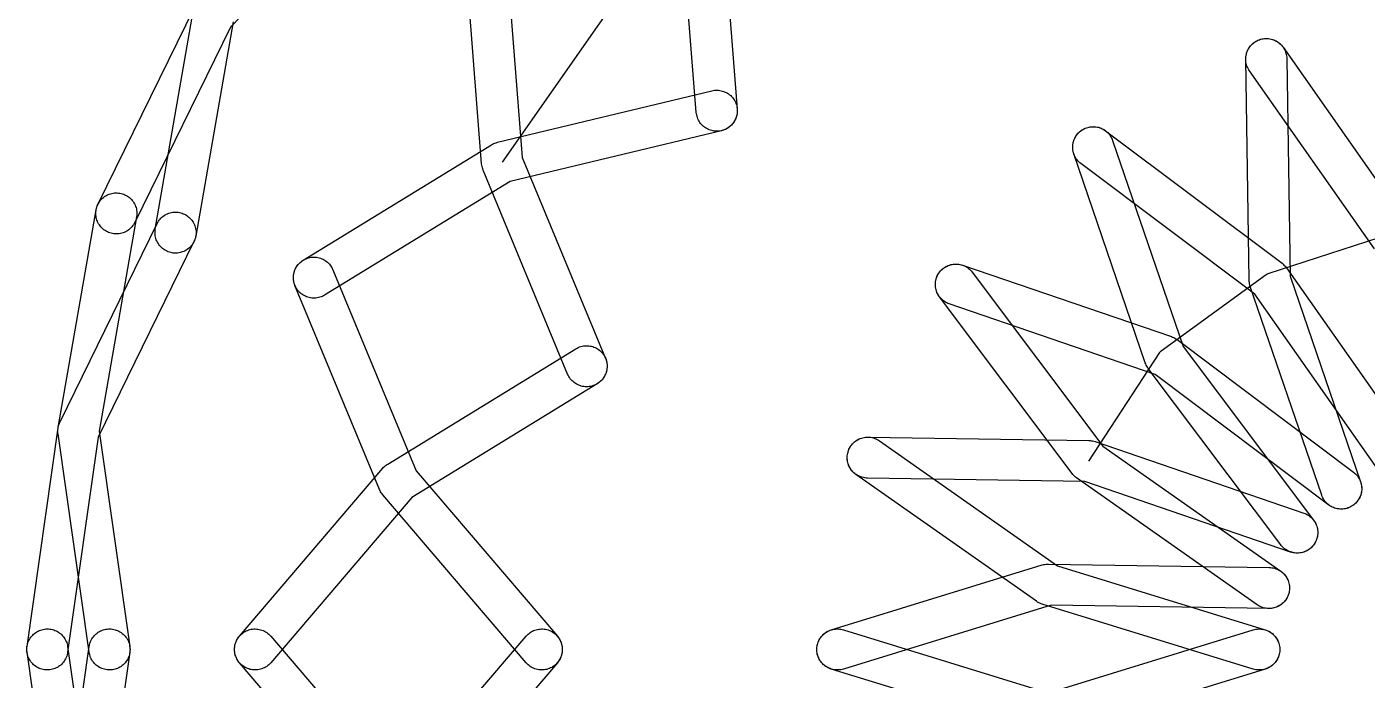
# Model space of a CAD drawing. Header units: millimetres. Extents: x -349 to 349, y -870 to 349.
# Drawn here: x -348.9 to -22.2, y -7.5 to 151.7 of the extents above; entities that cross this region are included whole.
import ezdxf

# ---------------------------------------------------------------- set-up
doc = ezdxf.new("R2010")
doc.units = ezdxf.units.MM
for name, color, linetype in [('CABLE_CONTRACTION_10', 5, 'Continuous'), ('CABLE_CONTRACTION_50', 5, 'Continuous'), ('RING_10', 1, 'Continuous'), ('RING_50', 2, 'Continuous'), ('RING_90', 3, 'Continuous')]:
    doc.layers.add(name, color=color, linetype=linetype)

msp = doc.modelspace()

# ---------------------------------------------------------------- linework, layer by layer
at = {"layer": 'CABLE_CONTRACTION_10'}
msp.add_lwpolyline([(-16.28, 101.31), (-46.37, 91.53), (-46.37, 91.53), (-46.48, 91.49), (-46.59, 91.44), (-46.69, 91.38), (-46.79, 91.32), (-46.79, 91.32), (-72.39, 72.72), (-72.39, 72.72), (-72.47, 72.65), (-72.55, 72.58), (-72.63, 72.5), (-72.7, 72.42), (-72.76, 72.33), (-72.76, 72.33), (-90.1, 45.91)], dxfattribs=at)
at = {"layer": 'CABLE_CONTRACTION_50'}
msp.add_lwpolyline([(40.91, 259.79), (-40.91, 259.79), (-40.91, 259.79), (-41.03, 259.79), (-41.14, 259.78), (-41.26, 259.75), (-41.37, 259.72), (-41.37, 259.72), (-119.19, 234.44), (-119.19, 234.44), (-119.3, 234.4), (-119.41, 234.35), (-119.51, 234.29), (-119.61, 234.22), (-119.61, 234.22), (-185.8, 186.13), (-185.8, 186.13), (-185.9, 186.05), (-185.99, 185.97), (-186.07, 185.88), (-186.15, 185.78), (-186.15, 185.78), (-233.01, 118.72)], dxfattribs=at)
at = {"layer": 'RING_10'}
for points in [[(-50.64, 88.48), (-50.73, 88.78), (-50.81, 89.09), (-50.86, 89.4), (-50.89, 89.71), (-50.91, 90.02), (-51.75, 143.82), (-51.75, 144.14), (-51.72, 144.47), (-51.67, 144.79), (-51.6, 145.11), (-51.51, 145.43), (-51.4, 145.74), (-51.27, 146.04), (-51.12, 146.33), (-50.96, 146.61), (-50.77, 146.88), (-50.57, 147.13), (-50.35, 147.38), (-50.11, 147.6), (-49.86, 147.81), (-49.6, 148.01), (-49.32, 148.19), (-49.04, 148.35), (-48.74, 148.48), (-48.44, 148.6), (-48.12, 148.7), (-47.81, 148.78), (-47.49, 148.84), (-47.16, 148.88), (-46.83, 148.9), (-46.51, 148.89), (-46.18, 148.86), (-45.86, 148.81), (-45.54, 148.75), (-45.22, 148.66), (-44.91, 148.54), (-44.61, 148.41), (-44.32, 148.26), (-44.04, 148.1), (-43.77, 147.91), (-43.52, 147.71), (-43.28, 147.49), (-43.05, 147.25), (-42.84, 147), (-42.64, 146.74), (-42.46, 146.46), (-42.31, 146.18), (-42.17, 145.88), (-42.05, 145.58), (-41.95, 145.27), (-41.87, 144.95), (-41.81, 144.63), (-41.77, 144.3), (-41.76, 143.97), (-40.92, 90.97), (-23.75, 40.82), (-23.66, 40.51), (-23.58, 40.19), (-23.53, 39.87), (-23.49, 39.54), (-23.48, 39.22), (-23.49, 38.89), (-23.52, 38.56), (-23.58, 38.24), (-23.65, 37.92), (-23.74, 37.61), (-23.86, 37.3), (-23.99, 37), (-24.15, 36.71), (-24.32, 36.44), (-24.51, 36.17), (-24.72, 35.92), (-24.94, 35.68), (-25.18, 35.45), (-25.43, 35.24), (-25.69, 35.05), (-25.97, 34.88), (-26.26, 34.72), (-26.56, 34.59), (-26.86, 34.47), (-27.18, 34.38), (-27.49, 34.3), (-27.82, 34.25), (-28.14, 34.21), (-28.47, 34.2), (-28.8, 34.21), (-29.12, 34.24), (-29.45, 34.3), (-29.76, 34.37), (-30.08, 34.46), (-30.38, 34.58), (-30.68, 34.71), (-30.97, 34.87), (-31.25, 35.04), (-31.52, 35.23), (-31.77, 35.44), (-32.01, 35.66), (-32.23, 35.9), (-32.44, 36.15), (-32.63, 36.41), (-32.81, 36.69), (-32.96, 36.98), (-33.1, 37.28), (-33.21, 37.58), (-50.64, 88.48)], [(-75.5, 68.5), (-75.68, 68.76), (-75.85, 69.03), (-76, 69.31), (-76.13, 69.59), (-76.24, 69.89), (-93.66, 120.79), (-93.76, 121.1), (-93.83, 121.42), (-93.89, 121.74), (-93.92, 122.07), (-93.93, 122.39), (-93.92, 122.72), (-93.89, 123.04), (-93.84, 123.37), (-93.77, 123.69), (-93.67, 124), (-93.56, 124.31), (-93.42, 124.6), (-93.27, 124.89), (-93.1, 125.17), (-92.91, 125.44), (-92.7, 125.69), (-92.48, 125.93), (-92.24, 126.16), (-91.99, 126.36), (-91.72, 126.56), (-91.44, 126.73), (-91.16, 126.88), (-90.86, 127.02), (-90.55, 127.14), (-90.24, 127.23), (-89.92, 127.31), (-89.6, 127.36), (-89.27, 127.39), (-88.95, 127.41), (-88.62, 127.4), (-88.29, 127.36), (-87.97, 127.31), (-87.65, 127.24), (-87.34, 127.14), (-87.03, 127.03), (-86.73, 126.9), (-86.44, 126.74), (-86.17, 126.57), (-85.9, 126.38), (-85.65, 126.17), (-85.41, 125.95), (-85.18, 125.71), (-84.97, 125.46), (-84.78, 125.19), (-84.61, 124.92), (-84.45, 124.63), (-84.32, 124.33), (-84.2, 124.02), (-67.03, 73.87), (-35.2, 31.48), (-35.02, 31.22), (-34.85, 30.94), (-34.7, 30.65), (-34.56, 30.35), (-34.45, 30.04), (-34.36, 29.73), (-34.29, 29.41), (-34.24, 29.08), (-34.21, 28.76), (-34.2, 28.43), (-34.22, 28.1), (-34.25, 27.78), (-34.31, 27.46), (-34.39, 27.14), (-34.49, 26.83), (-34.6, 26.52), (-34.74, 26.22), (-34.9, 25.94), (-35.08, 25.66), (-35.27, 25.4), (-35.48, 25.15), (-35.7, 24.91), (-35.95, 24.69), (-36.2, 24.48), (-36.47, 24.3), (-36.75, 24.13), (-37.04, 23.98), (-37.34, 23.84), (-37.65, 23.73), (-37.96, 23.64), (-38.28, 23.57), (-38.6, 23.52), (-38.93, 23.49), (-39.26, 23.48), (-39.58, 23.5), (-39.91, 23.53), (-40.23, 23.59), (-40.55, 23.67), (-40.86, 23.77), (-41.16, 23.88), (-41.46, 24.02), (-41.75, 24.18), (-42.02, 24.35), (-42.29, 24.55), (-42.54, 24.76), (-42.78, 24.98), (-43, 25.23), (-43.2, 25.48), (-75.5, 68.5)], [(-69.89, 76.24), (-69.59, 76.13), (-69.31, 76), (-69.03, 75.85), (-68.76, 75.68), (-68.5, 75.5), (-25.48, 43.2), (-25.23, 43), (-24.98, 42.78), (-24.76, 42.54), (-24.55, 42.29), (-24.35, 42.02), (-24.18, 41.75), (-24.02, 41.46), (-23.88, 41.16), (-23.77, 40.86), (-23.67, 40.55), (-23.59, 40.23), (-23.53, 39.91), (-23.5, 39.58), (-23.48, 39.26), (-23.49, 38.93), (-23.52, 38.6), (-23.57, 38.28), (-23.64, 37.96), (-23.73, 37.65), (-23.84, 37.34), (-23.98, 37.04), (-24.13, 36.75), (-24.3, 36.47), (-24.48, 36.2), (-24.69, 35.95), (-24.91, 35.7), (-25.15, 35.48), (-25.4, 35.27), (-25.66, 35.08), (-25.94, 34.9), (-26.22, 34.74), (-26.52, 34.6), (-26.83, 34.49), (-27.14, 34.39), (-27.46, 34.31), (-27.78, 34.25), (-28.1, 34.22), (-28.43, 34.2), (-28.76, 34.21), (-29.08, 34.24), (-29.41, 34.29), (-29.73, 34.36), (-30.04, 34.45), (-30.35, 34.56), (-30.65, 34.7), (-30.94, 34.85), (-31.22, 35.02), (-31.48, 35.2), (-73.87, 67.03), (-124.02, 84.2), (-124.33, 84.32), (-124.63, 84.45), (-124.92, 84.61), (-125.19, 84.78), (-125.46, 84.97), (-125.71, 85.18), (-125.95, 85.41), (-126.17, 85.65), (-126.38, 85.9), (-126.57, 86.17), (-126.74, 86.44), (-126.9, 86.73), (-127.03, 87.03), (-127.14, 87.34), (-127.24, 87.65), (-127.31, 87.97), (-127.36, 88.29), (-127.4, 88.62), (-127.41, 88.95), (-127.39, 89.27), (-127.36, 89.6), (-127.31, 89.92), (-127.23, 90.24), (-127.14, 90.55), (-127.02, 90.86), (-126.88, 91.16), (-126.73, 91.44), (-126.56, 91.72), (-126.36, 91.99), (-126.16, 92.24), (-125.93, 92.48), (-125.69, 92.7), (-125.44, 92.91), (-125.17, 93.1), (-124.89, 93.27), (-124.6, 93.42), (-124.31, 93.56), (-124, 93.67), (-123.69, 93.77), (-123.37, 93.84), (-123.04, 93.89), (-122.72, 93.92), (-122.39, 93.93), (-122.07, 93.92), (-121.74, 93.89), (-121.42, 93.83), (-121.1, 93.76), (-120.79, 93.66), (-69.89, 76.24)], [(-92.98, 41.82), (-93.23, 42.01), (-93.47, 42.21), (-93.69, 42.43), (-93.9, 42.66), (-94.1, 42.91), (-126.4, 85.93), (-126.59, 86.2), (-126.76, 86.48), (-126.91, 86.77), (-127.04, 87.07), (-127.16, 87.38), (-127.25, 87.69), (-127.32, 88.01), (-127.37, 88.33), (-127.4, 88.66), (-127.4, 88.98), (-127.39, 89.31), (-127.36, 89.64), (-127.3, 89.96), (-127.22, 90.28), (-127.12, 90.59), (-127, 90.89), (-126.87, 91.19), (-126.71, 91.48), (-126.53, 91.75), (-126.34, 92.02), (-126.13, 92.27), (-125.9, 92.5), (-125.66, 92.73), (-125.41, 92.93), (-125.14, 93.12), (-124.86, 93.29), (-124.57, 93.44), (-124.27, 93.57), (-123.96, 93.68), (-123.65, 93.78), (-123.33, 93.85), (-123.01, 93.9), (-122.68, 93.93), (-122.35, 93.93), (-122.03, 93.92), (-121.7, 93.88), (-121.38, 93.83), (-121.06, 93.75), (-120.75, 93.65), (-120.44, 93.53), (-120.15, 93.39), (-119.86, 93.24), (-119.58, 93.06), (-119.32, 92.87), (-119.07, 92.66), (-118.83, 92.43), (-118.61, 92.19), (-118.41, 91.93), (-86.58, 49.54), (-43.21, 19.07), (-42.95, 18.87), (-42.7, 18.65), (-42.47, 18.43), (-42.25, 18.18), (-42.05, 17.92), (-41.86, 17.65), (-41.7, 17.37), (-41.55, 17.08), (-41.42, 16.78), (-41.32, 16.47), (-41.23, 16.15), (-41.16, 15.83), (-41.11, 15.51), (-41.09, 15.18), (-41.09, 14.86), (-41.11, 14.53), (-41.15, 14.21), (-41.21, 13.88), (-41.29, 13.57), (-41.39, 13.26), (-41.51, 12.95), (-41.66, 12.66), (-41.82, 12.37), (-42, 12.1), (-42.19, 11.84), (-42.41, 11.59), (-42.63, 11.36), (-42.88, 11.14), (-43.14, 10.94), (-43.41, 10.75), (-43.69, 10.59), (-43.98, 10.44), (-44.28, 10.31), (-44.59, 10.2), (-44.91, 10.12), (-45.23, 10.05), (-45.55, 10), (-45.88, 9.98), (-46.2, 9.98), (-46.53, 9.99), (-46.86, 10.03), (-47.18, 10.09), (-47.49, 10.18), (-47.8, 10.28), (-48.11, 10.4), (-48.4, 10.54), (-48.69, 10.7), (-48.96, 10.88), (-92.98, 41.82)], [(-90.02, 50.91), (-89.71, 50.89), (-89.4, 50.86), (-89.09, 50.81), (-88.78, 50.73), (-88.48, 50.64), (-37.58, 33.21), (-37.28, 33.1), (-36.98, 32.96), (-36.69, 32.81), (-36.41, 32.63), (-36.15, 32.44), (-35.9, 32.23), (-35.66, 32.01), (-35.44, 31.77), (-35.23, 31.52), (-35.04, 31.25), (-34.87, 30.97), (-34.71, 30.68), (-34.58, 30.38), (-34.46, 30.08), (-34.37, 29.76), (-34.3, 29.45), (-34.24, 29.12), (-34.21, 28.8), (-34.2, 28.47), (-34.21, 28.14), (-34.25, 27.82), (-34.3, 27.49), (-34.38, 27.18), (-34.47, 26.86), (-34.59, 26.56), (-34.72, 26.26), (-34.88, 25.97), (-35.05, 25.69), (-35.24, 25.43), (-35.45, 25.18), (-35.68, 24.94), (-35.92, 24.72), (-36.17, 24.51), (-36.44, 24.32), (-36.71, 24.15), (-37, 23.99), (-37.3, 23.86), (-37.61, 23.74), (-37.92, 23.65), (-38.24, 23.58), (-38.56, 23.52), (-38.89, 23.49), (-39.22, 23.48), (-39.54, 23.49), (-39.87, 23.53), (-40.19, 23.58), (-40.51, 23.66), (-40.82, 23.75), (-90.97, 40.92), (-143.97, 41.76), (-144.3, 41.77), (-144.63, 41.81), (-144.95, 41.87), (-145.27, 41.95), (-145.58, 42.05), (-145.88, 42.17), (-146.18, 42.31), (-146.46, 42.46), (-146.74, 42.64), (-147, 42.84), (-147.25, 43.05), (-147.49, 43.28), (-147.71, 43.52), (-147.91, 43.77), (-148.1, 44.04), (-148.26, 44.32), (-148.41, 44.61), (-148.54, 44.91), (-148.66, 45.22), (-148.75, 45.54), (-148.81, 45.86), (-148.86, 46.18), (-148.89, 46.51), (-148.9, 46.83), (-148.88, 47.16), (-148.84, 47.49), (-148.78, 47.81), (-148.7, 48.12), (-148.6, 48.44), (-148.48, 48.74), (-148.35, 49.04), (-148.19, 49.32), (-148.01, 49.6), (-147.81, 49.86), (-147.6, 50.11), (-147.38, 50.35), (-147.13, 50.57), (-146.88, 50.77), (-146.61, 50.96), (-146.33, 51.12), (-146.04, 51.27), (-145.74, 51.4), (-145.43, 51.51), (-145.11, 51.6), (-144.79, 51.67), (-144.47, 51.72), (-144.14, 51.75), (-143.82, 51.75), (-90.02, 50.91)], [(-101.35, 11.04), (-101.65, 11.14), (-101.94, 11.26), (-102.22, 11.4), (-102.49, 11.56), (-102.75, 11.73), (-146.77, 42.66), (-147.03, 42.86), (-147.28, 43.07), (-147.51, 43.3), (-147.73, 43.55), (-147.93, 43.81), (-148.12, 44.08), (-148.28, 44.36), (-148.43, 44.65), (-148.56, 44.95), (-148.67, 45.26), (-148.75, 45.57), (-148.82, 45.9), (-148.87, 46.22), (-148.89, 46.55), (-148.89, 46.87), (-148.88, 47.2), (-148.84, 47.52), (-148.78, 47.85), (-148.69, 48.16), (-148.59, 48.47), (-148.47, 48.78), (-148.33, 49.07), (-148.17, 49.36), (-147.99, 49.63), (-147.79, 49.89), (-147.58, 50.14), (-147.35, 50.37), (-147.1, 50.59), (-146.85, 50.79), (-146.58, 50.98), (-146.29, 51.14), (-146, 51.29), (-145.7, 51.42), (-145.39, 51.53), (-145.08, 51.61), (-144.76, 51.68), (-144.43, 51.73), (-144.11, 51.75), (-143.78, 51.75), (-143.45, 51.73), (-143.13, 51.7), (-142.81, 51.63), (-142.49, 51.55), (-142.18, 51.45), (-141.87, 51.33), (-141.58, 51.19), (-141.29, 51.02), (-141.02, 50.85), (-97.65, 20.37), (-46.99, 4.78), (-46.68, 4.67), (-46.38, 4.55), (-46.08, 4.4), (-45.8, 4.24), (-45.53, 4.05), (-45.27, 3.85), (-45.03, 3.64), (-44.8, 3.4), (-44.58, 3.16), (-44.38, 2.9), (-44.2, 2.62), (-44.04, 2.34), (-43.9, 2.05), (-43.77, 1.74), (-43.67, 1.43), (-43.58, 1.12), (-43.52, 0.8), (-43.48, 0.47), (-43.46, 0.14), (-43.46, -0.18), (-43.48, -0.51), (-43.53, -0.83), (-43.59, -1.15), (-43.68, -1.47), (-43.79, -1.78), (-43.91, -2.08), (-44.06, -2.37), (-44.22, -2.66), (-44.41, -2.93), (-44.61, -3.19), (-44.82, -3.43), (-45.05, -3.66), (-45.3, -3.88), (-45.56, -4.08), (-45.83, -4.26), (-46.12, -4.42), (-46.41, -4.56), (-46.72, -4.69), (-47.03, -4.79), (-47.34, -4.87), (-47.66, -4.94), (-47.99, -4.98), (-48.31, -5), (-48.64, -5), (-48.97, -4.97), (-49.29, -4.93), (-49.61, -4.86), (-49.93, -4.78), (-101.35, 11.04)], [(-101.35, 20.6), (-101.05, 20.68), (-100.74, 20.74), (-100.43, 20.79), (-100.12, 20.81), (-99.8, 20.82), (-46.01, 19.97), (-45.68, 19.96), (-45.36, 19.92), (-45.03, 19.86), (-44.72, 19.78), (-44.4, 19.68), (-44.1, 19.56), (-43.8, 19.42), (-43.52, 19.26), (-43.24, 19.09), (-42.98, 18.89), (-42.73, 18.68), (-42.5, 18.45), (-42.28, 18.21), (-42.07, 17.96), (-41.89, 17.69), (-41.72, 17.41), (-41.57, 17.12), (-41.44, 16.81), (-41.33, 16.51), (-41.24, 16.19), (-41.17, 15.87), (-41.12, 15.55), (-41.09, 15.22), (-41.09, 14.9), (-41.1, 14.57), (-41.14, 14.24), (-41.2, 13.92), (-41.28, 13.6), (-41.38, 13.29), (-41.5, 12.99), (-41.64, 12.69), (-41.8, 12.41), (-41.97, 12.13), (-42.17, 11.87), (-42.38, 11.62), (-42.61, 11.38), (-42.85, 11.16), (-43.11, 10.96), (-43.37, 10.77), (-43.65, 10.61), (-43.95, 10.46), (-44.25, 10.33), (-44.55, 10.22), (-44.87, 10.12), (-45.19, 10.06), (-45.51, 10.01), (-45.84, 9.98), (-46.16, 9.97), (-99.17, 10.81), (-149.83, -4.78), (-150.15, -4.86), (-150.47, -4.93), (-150.79, -4.97), (-151.12, -5), (-151.45, -5), (-151.77, -4.98), (-152.1, -4.94), (-152.42, -4.87), (-152.73, -4.79), (-153.04, -4.69), (-153.35, -4.56), (-153.64, -4.42), (-153.92, -4.26), (-154.2, -4.08), (-154.46, -3.88), (-154.7, -3.66), (-154.94, -3.43), (-155.15, -3.19), (-155.35, -2.93), (-155.54, -2.66), (-155.7, -2.37), (-155.85, -2.08), (-155.97, -1.78), (-156.08, -1.47), (-156.17, -1.15), (-156.23, -0.83), (-156.28, -0.51), (-156.3, -0.18), (-156.3, 0.14), (-156.28, 0.47), (-156.24, 0.8), (-156.18, 1.12), (-156.09, 1.43), (-155.99, 1.74), (-155.86, 2.05), (-155.72, 2.34), (-155.56, 2.62), (-155.38, 2.9), (-155.18, 3.16), (-154.96, 3.4), (-154.73, 3.64), (-154.49, 3.85), (-154.23, 4.05), (-153.96, 4.24), (-153.68, 4.4), (-153.38, 4.55), (-153.08, 4.67), (-152.77, 4.78), (-101.35, 20.6)]]:
    msp.add_lwpolyline(points, close=True, dxfattribs=at)
for points in [[(-20.37, 97.65), (-50.85, 141.02), (-51.02, 141.29), (-51.19, 141.58), (-51.33, 141.87), (-51.45, 142.18), (-51.55, 142.49), (-51.63, 142.81), (-51.7, 143.13), (-51.73, 143.45), (-51.75, 143.78), (-51.75, 144.11), (-51.73, 144.43), (-51.68, 144.76), (-51.61, 145.08), (-51.53, 145.39), (-51.42, 145.7), (-51.29, 146), (-51.14, 146.29), (-50.98, 146.58), (-50.79, 146.85), (-50.59, 147.1), (-50.37, 147.35), (-50.14, 147.58), (-49.89, 147.79), (-49.63, 147.99), (-49.36, 148.17), (-49.07, 148.33), (-48.78, 148.47), (-48.47, 148.59), (-48.16, 148.69), (-47.85, 148.78), (-47.52, 148.84), (-47.2, 148.88), (-46.87, 148.89), (-46.55, 148.89), (-46.22, 148.87), (-45.9, 148.82), (-45.57, 148.75), (-45.26, 148.67), (-44.95, 148.56), (-44.65, 148.43), (-44.36, 148.28), (-44.08, 148.12), (-43.81, 147.93), (-43.55, 147.73), (-43.3, 147.51), (-43.07, 147.28), (-42.86, 147.03), (-42.66, 146.77), (-11.73, 102.75)], [(-19.07, 43.21), (-49.54, 86.58), (-91.93, 118.41), (-92.19, 118.61), (-92.43, 118.83), (-92.66, 119.07), (-92.87, 119.32), (-93.06, 119.58), (-93.24, 119.86), (-93.39, 120.15), (-93.53, 120.44), (-93.65, 120.75), (-93.75, 121.06), (-93.83, 121.38), (-93.88, 121.7), (-93.92, 122.03), (-93.93, 122.35), (-93.93, 122.68), (-93.9, 123.01), (-93.85, 123.33), (-93.78, 123.65), (-93.68, 123.96), (-93.57, 124.27), (-93.44, 124.57), (-93.29, 124.86), (-93.12, 125.14), (-92.93, 125.41), (-92.73, 125.66), (-92.5, 125.9), (-92.27, 126.13), (-92.02, 126.34), (-91.75, 126.53), (-91.48, 126.71), (-91.19, 126.87), (-90.89, 127), (-90.59, 127.12), (-90.28, 127.22), (-89.96, 127.3), (-89.64, 127.36), (-89.31, 127.39), (-88.98, 127.4), (-88.66, 127.4), (-88.33, 127.37), (-88.01, 127.32), (-87.69, 127.25), (-87.38, 127.16), (-87.07, 127.04), (-86.77, 126.91), (-86.48, 126.76), (-86.2, 126.59), (-85.93, 126.4), (-42.91, 94.1), (-42.91, 94.1), (-42.66, 93.9), (-42.43, 93.69), (-42.21, 93.47), (-42.01, 93.23), (-41.82, 92.98), (-10.88, 48.96)], [(-101.35, -20.6), (-152.77, -4.78), (-153.08, -4.67), (-153.38, -4.55), (-153.68, -4.4), (-153.96, -4.24), (-154.23, -4.05), (-154.49, -3.85), (-154.73, -3.64), (-154.96, -3.4), (-155.18, -3.16), (-155.38, -2.9), (-155.56, -2.62), (-155.72, -2.34), (-155.86, -2.05), (-155.99, -1.74), (-156.09, -1.43), (-156.18, -1.12), (-156.24, -0.8), (-156.28, -0.47), (-156.3, -0.14), (-156.3, 0.18), (-156.28, 0.51), (-156.23, 0.83), (-156.17, 1.15), (-156.08, 1.47), (-155.97, 1.78), (-155.85, 2.08), (-155.7, 2.37), (-155.54, 2.66), (-155.35, 2.93), (-155.15, 3.19), (-154.94, 3.43), (-154.7, 3.66), (-154.46, 3.88), (-154.2, 4.08), (-153.92, 4.26), (-153.64, 4.42), (-153.35, 4.56), (-153.04, 4.69), (-152.73, 4.79), (-152.42, 4.87), (-152.1, 4.94), (-151.77, 4.98), (-151.45, 5), (-151.12, 5), (-150.79, 4.97), (-150.47, 4.93), (-150.15, 4.86), (-149.83, 4.78), (-99.17, -10.81)], [(-101.35, -11.04), (-49.93, 4.78), (-49.61, 4.86), (-49.29, 4.93), (-48.97, 4.97), (-48.64, 5), (-48.31, 5), (-47.99, 4.98), (-47.66, 4.94), (-47.34, 4.87), (-47.03, 4.79), (-46.72, 4.69), (-46.41, 4.56), (-46.12, 4.42), (-45.83, 4.26), (-45.56, 4.08), (-45.3, 3.88), (-45.05, 3.66), (-44.82, 3.43), (-44.61, 3.19), (-44.41, 2.93), (-44.22, 2.66), (-44.06, 2.37), (-43.91, 2.08), (-43.79, 1.78), (-43.68, 1.47), (-43.59, 1.15), (-43.53, 0.83), (-43.48, 0.51), (-43.46, 0.18), (-43.46, -0.14), (-43.48, -0.47), (-43.52, -0.8), (-43.58, -1.12), (-43.67, -1.43), (-43.77, -1.74), (-43.9, -2.05), (-44.04, -2.34), (-44.2, -2.62), (-44.38, -2.9), (-44.58, -3.16), (-44.8, -3.4), (-45.03, -3.64), (-45.27, -3.85), (-45.53, -4.05), (-45.8, -4.24), (-46.08, -4.4), (-46.38, -4.55), (-46.68, -4.67), (-46.99, -4.78), (-97.65, -20.37)]]:
    msp.add_lwpolyline(points, dxfattribs=at)
at = {"layer": 'RING_50'}
for points in [[(-179.87, 184.52), (-175.71, 131.68), (-175.7, 131.35), (-175.7, 131.02), (-175.73, 130.7), (-175.78, 130.37), (-175.85, 130.05), (-175.94, 129.74), (-176.05, 129.43), (-176.18, 129.13), (-176.33, 128.84), (-176.5, 128.56), (-176.69, 128.29), (-176.9, 128.04), (-177.12, 127.8), (-177.35, 127.57), (-177.6, 127.36), (-177.87, 127.16), (-178.14, 126.99), (-178.43, 126.83), (-178.72, 126.69), (-179.03, 126.57), (-179.34, 126.47), (-179.66, 126.39), (-179.98, 126.34), (-180.31, 126.3), (-180.63, 126.28), (-180.96, 126.29), (-181.29, 126.32), (-181.61, 126.37), (-181.93, 126.44), (-182.24, 126.53), (-182.55, 126.64), (-182.85, 126.77), (-183.14, 126.92), (-183.42, 127.09), (-183.69, 127.28), (-183.94, 127.48), (-184.19, 127.7), (-184.41, 127.94), (-184.62, 128.19), (-184.82, 128.45), (-184.99, 128.73), (-185.15, 129.01), (-185.29, 129.31), (-185.41, 129.62), (-185.51, 129.93), (-185.59, 130.24), (-185.65, 130.57), (-185.68, 130.89), (-189.9, 184.53)], [(-232.25, 172.75), (-228.09, 119.91), (-207.8, 70.93), (-207.69, 70.63), (-207.59, 70.31), (-207.52, 70), (-207.47, 69.67), (-207.43, 69.35), (-207.42, 69.02), (-207.43, 68.69), (-207.47, 68.37), (-207.52, 68.04), (-207.59, 67.73), (-207.69, 67.41), (-207.8, 67.11), (-207.94, 66.81), (-208.09, 66.52), (-208.27, 66.24), (-208.46, 65.98), (-208.66, 65.72), (-208.89, 65.48), (-209.13, 65.26), (-209.38, 65.05), (-209.64, 64.86), (-209.92, 64.69), (-210.21, 64.54), (-210.51, 64.4), (-210.82, 64.29), (-211.13, 64.19), (-211.45, 64.12), (-211.77, 64.06), (-212.1, 64.03), (-212.42, 64.02), (-212.75, 64.03), (-213.08, 64.06), (-213.4, 64.12), (-213.72, 64.19), (-214.03, 64.29), (-214.34, 64.4), (-214.63, 64.54), (-214.92, 64.69), (-215.2, 64.86), (-215.47, 65.05), (-215.72, 65.26), (-215.96, 65.48), (-216.18, 65.72), (-216.39, 65.98), (-216.58, 66.24), (-216.75, 66.52), (-216.91, 66.81), (-217.04, 67.11), (-237.63, 116.81), (-237.63, 116.81), (-237.74, 117.11), (-237.83, 117.41), (-237.91, 117.71), (-237.96, 118.02), (-238, 118.33), (-242.22, 171.97)], [(-262.1, -44.16), (-297.04, -3.25), (-297.24, -2.99), (-297.43, -2.72), (-297.6, -2.44), (-297.75, -2.15), (-297.88, -1.85), (-297.99, -1.55), (-298.08, -1.23), (-298.15, -0.91), (-298.2, -0.59), (-298.23, -0.26), (-298.23, 0.07), (-298.22, 0.39), (-298.18, 0.72), (-298.13, 1.04), (-298.05, 1.36), (-297.95, 1.67), (-297.83, 1.97), (-297.69, 2.27), (-297.53, 2.56), (-297.36, 2.83), (-297.16, 3.1), (-296.95, 3.35), (-296.72, 3.58), (-296.48, 3.8), (-296.23, 4.01), (-295.96, 4.19), (-295.68, 4.36), (-295.39, 4.51), (-295.09, 4.64), (-294.78, 4.76), (-294.47, 4.85), (-294.15, 4.92), (-293.82, 4.97), (-293.5, 4.99), (-293.17, 5), (-292.84, 4.98), (-292.52, 4.95), (-292.2, 4.89), (-291.88, 4.81), (-291.57, 4.71), (-291.26, 4.59), (-290.96, 4.46), (-290.68, 4.3), (-290.4, 4.12), (-290.14, 3.93), (-289.89, 3.72), (-289.65, 3.49), (-289.43, 3.25), (-255.01, -37.06)], [(-262.1, -37.66), (-227.16, 3.25), (-226.94, 3.49), (-226.7, 3.72), (-226.45, 3.93), (-226.19, 4.12), (-225.91, 4.3), (-225.62, 4.46), (-225.33, 4.59), (-225.02, 4.71), (-224.71, 4.81), (-224.39, 4.89), (-224.07, 4.95), (-223.75, 4.98), (-223.42, 5), (-223.09, 4.99), (-222.77, 4.97), (-222.44, 4.92), (-222.12, 4.85), (-221.81, 4.76), (-221.5, 4.64), (-221.2, 4.51), (-220.91, 4.36), (-220.63, 4.19), (-220.36, 4.01), (-220.11, 3.8), (-219.87, 3.58), (-219.64, 3.35), (-219.43, 3.1), (-219.23, 2.83), (-219.06, 2.56), (-218.9, 2.27), (-218.76, 1.97), (-218.64, 1.67), (-218.54, 1.36), (-218.46, 1.04), (-218.41, 0.72), (-218.37, 0.39), (-218.35, 0.07), (-218.36, -0.26), (-218.39, -0.59), (-218.44, -0.91), (-218.51, -1.23), (-218.6, -1.55), (-218.71, -1.85), (-218.84, -2.15), (-218.99, -2.44), (-219.16, -2.72), (-219.35, -2.99), (-219.55, -3.25), (-253.98, -43.55)]]:
    msp.add_lwpolyline(points, dxfattribs=at)
for points in [[(-235.62, 122.99), (-235.35, 123.14), (-235.07, 123.28), (-234.78, 123.4), (-234.48, 123.5), (-234.18, 123.59), (-181.86, 136.15), (-181.54, 136.21), (-181.22, 136.26), (-180.89, 136.28), (-180.57, 136.28), (-180.24, 136.26), (-179.92, 136.22), (-179.59, 136.16), (-179.28, 136.08), (-178.97, 135.98), (-178.66, 135.85), (-178.37, 135.71), (-178.08, 135.55), (-177.81, 135.37), (-177.55, 135.17), (-177.3, 134.96), (-177.07, 134.73), (-176.85, 134.48), (-176.65, 134.22), (-176.47, 133.95), (-176.3, 133.67), (-176.16, 133.38), (-176.03, 133.08), (-175.92, 132.77), (-175.84, 132.45), (-175.77, 132.13), (-175.72, 131.81), (-175.7, 131.48), (-175.7, 131.15), (-175.72, 130.83), (-175.76, 130.5), (-175.82, 130.18), (-175.9, 129.86), (-176.01, 129.55), (-176.13, 129.25), (-176.27, 128.96), (-176.43, 128.67), (-176.61, 128.4), (-176.81, 128.14), (-177.03, 127.89), (-177.26, 127.66), (-177.5, 127.44), (-177.76, 127.24), (-178.03, 127.06), (-178.31, 126.89), (-178.6, 126.74), (-178.91, 126.62), (-179.21, 126.51), (-179.53, 126.42), (-231.07, 114.05), (-276.27, 86.35), (-276.55, 86.19), (-276.85, 86.05), (-277.15, 85.92), (-277.46, 85.82), (-277.78, 85.74), (-278.1, 85.68), (-278.43, 85.64), (-278.75, 85.62), (-279.08, 85.62), (-279.41, 85.64), (-279.73, 85.69), (-280.05, 85.75), (-280.37, 85.84), (-280.67, 85.95), (-280.98, 86.07), (-281.27, 86.22), (-281.55, 86.39), (-281.82, 86.57), (-282.08, 86.77), (-282.32, 86.99), (-282.55, 87.22), (-282.77, 87.47), (-282.97, 87.73), (-283.15, 88), (-283.31, 88.29), (-283.45, 88.58), (-283.57, 88.88), (-283.68, 89.19), (-283.76, 89.51), (-283.82, 89.83), (-283.86, 90.16), (-283.88, 90.48), (-283.88, 90.81), (-283.86, 91.14), (-283.81, 91.46), (-283.74, 91.78), (-283.66, 92.1), (-283.55, 92.41), (-283.42, 92.71), (-283.28, 93), (-283.11, 93.28), (-282.93, 93.55), (-282.73, 93.81), (-282.51, 94.06), (-282.28, 94.29), (-282.03, 94.5), (-281.77, 94.7), (-281.5, 94.88), (-235.62, 122.99)], [(-262.1, 37.66), (-262.29, 37.91), (-262.47, 38.16), (-262.64, 38.43), (-262.78, 38.71), (-262.91, 39), (-283.5, 88.7), (-283.62, 89.01), (-283.71, 89.32), (-283.79, 89.64), (-283.84, 89.96), (-283.87, 90.29), (-283.88, 90.61), (-283.87, 90.94), (-283.84, 91.27), (-283.79, 91.59), (-283.71, 91.91), (-283.62, 92.22), (-283.5, 92.53), (-283.37, 92.83), (-283.21, 93.11), (-283.04, 93.39), (-282.85, 93.66), (-282.64, 93.91), (-282.42, 94.15), (-282.18, 94.37), (-281.93, 94.58), (-281.66, 94.77), (-281.38, 94.94), (-281.09, 95.1), (-280.8, 95.23), (-280.49, 95.35), (-280.18, 95.44), (-279.86, 95.52), (-279.54, 95.57), (-279.21, 95.6), (-278.88, 95.61), (-278.56, 95.6), (-278.23, 95.57), (-277.91, 95.52), (-277.59, 95.44), (-277.28, 95.35), (-276.97, 95.23), (-276.67, 95.1), (-276.38, 94.94), (-276.11, 94.77), (-275.84, 94.58), (-275.59, 94.37), (-275.35, 94.15), (-275.12, 93.91), (-274.92, 93.66), (-274.73, 93.39), (-274.55, 93.11), (-274.4, 92.83), (-274.26, 92.53), (-253.98, 43.55), (-219.55, 3.25), (-219.35, 2.99), (-219.16, 2.72), (-218.99, 2.44), (-218.84, 2.15), (-218.71, 1.85), (-218.6, 1.55), (-218.51, 1.23), (-218.44, 0.91), (-218.39, 0.59), (-218.36, 0.26), (-218.35, -0.07), (-218.37, -0.39), (-218.41, -0.72), (-218.46, -1.04), (-218.54, -1.36), (-218.64, -1.67), (-218.76, -1.97), (-218.9, -2.27), (-219.06, -2.56), (-219.23, -2.83), (-219.43, -3.1), (-219.64, -3.35), (-219.87, -3.58), (-220.11, -3.8), (-220.36, -4.01), (-220.63, -4.19), (-220.91, -4.36), (-221.2, -4.51), (-221.5, -4.64), (-221.81, -4.76), (-222.12, -4.85), (-222.44, -4.92), (-222.77, -4.97), (-223.09, -4.99), (-223.42, -5), (-223.75, -4.98), (-224.07, -4.95), (-224.39, -4.89), (-224.71, -4.81), (-225.02, -4.71), (-225.33, -4.59), (-225.62, -4.46), (-225.91, -4.3), (-226.19, -4.12), (-226.45, -3.93), (-226.7, -3.72), (-226.94, -3.49), (-227.16, -3.25), (-262.1, 37.66)], [(-262.1, 44.16), (-261.89, 44.39), (-261.66, 44.61), (-261.42, 44.81), (-261.17, 45), (-260.91, 45.17), (-215.04, 73.28), (-214.75, 73.45), (-214.46, 73.59), (-214.15, 73.71), (-213.84, 73.81), (-213.53, 73.9), (-213.2, 73.96), (-212.88, 74), (-212.55, 74.02), (-212.23, 74.02), (-211.9, 73.99), (-211.58, 73.95), (-211.26, 73.88), (-210.94, 73.8), (-210.63, 73.69), (-210.33, 73.56), (-210.04, 73.41), (-209.75, 73.25), (-209.48, 73.07), (-209.23, 72.86), (-208.98, 72.65), (-208.75, 72.41), (-208.54, 72.17), (-208.34, 71.91), (-208.16, 71.63), (-208, 71.35), (-207.85, 71.05), (-207.73, 70.75), (-207.63, 70.44), (-207.55, 70.12), (-207.48, 69.8), (-207.44, 69.48), (-207.42, 69.15), (-207.43, 68.82), (-207.45, 68.5), (-207.49, 68.17), (-207.56, 67.85), (-207.65, 67.54), (-207.75, 67.23), (-207.88, 66.93), (-208.03, 66.63), (-208.19, 66.35), (-208.38, 66.08), (-208.58, 65.82), (-208.8, 65.58), (-209.03, 65.35), (-209.28, 65.13), (-209.54, 64.94), (-209.81, 64.76), (-255.01, 37.06), (-289.43, -3.25), (-289.65, -3.49), (-289.89, -3.72), (-290.14, -3.93), (-290.4, -4.12), (-290.68, -4.3), (-290.96, -4.46), (-291.26, -4.59), (-291.57, -4.71), (-291.88, -4.81), (-292.2, -4.89), (-292.52, -4.95), (-292.84, -4.98), (-293.17, -5), (-293.5, -4.99), (-293.82, -4.97), (-294.15, -4.92), (-294.47, -4.85), (-294.78, -4.76), (-295.09, -4.64), (-295.39, -4.51), (-295.68, -4.36), (-295.96, -4.19), (-296.23, -4.01), (-296.48, -3.8), (-296.72, -3.58), (-296.95, -3.35), (-297.16, -3.1), (-297.36, -2.83), (-297.53, -2.56), (-297.69, -2.27), (-297.83, -1.97), (-297.95, -1.67), (-298.05, -1.36), (-298.13, -1.04), (-298.18, -0.72), (-298.22, -0.39), (-298.23, -0.07), (-298.23, 0.26), (-298.2, 0.59), (-298.15, 0.91), (-298.08, 1.23), (-297.99, 1.55), (-297.88, 1.85), (-297.75, 2.15), (-297.6, 2.44), (-297.43, 2.72), (-297.24, 2.99), (-297.04, 3.25), (-262.1, 44.16)]]:
    msp.add_lwpolyline(points, close=True, dxfattribs=at)
at = {"layer": 'RING_90'}
for points in [[(-262.34, 189.73), (-299.23, 151.67), (-322.55, 104.06), (-322.7, 103.77), (-322.88, 103.5), (-323.07, 103.23), (-323.27, 102.98), (-323.5, 102.74), (-323.73, 102.51), (-323.99, 102.3), (-324.25, 102.11), (-324.53, 101.94), (-324.82, 101.78), (-325.12, 101.65), (-325.42, 101.53), (-325.73, 101.44), (-326.05, 101.36), (-326.38, 101.31), (-326.7, 101.27), (-327.03, 101.26), (-327.36, 101.27), (-327.68, 101.3), (-328, 101.36), (-328.32, 101.43), (-328.64, 101.52), (-328.94, 101.64), (-329.24, 101.77), (-329.53, 101.93), (-329.81, 102.1), (-330.07, 102.29), (-330.33, 102.49), (-330.57, 102.72), (-330.79, 102.96), (-331, 103.21), (-331.19, 103.47), (-331.36, 103.75), (-331.52, 104.04), (-331.66, 104.34), (-331.77, 104.64), (-331.87, 104.96), (-331.94, 105.27), (-332, 105.6), (-332.03, 105.92), (-332.04, 106.25), (-332.03, 106.58), (-332, 106.9), (-331.95, 107.22), (-331.87, 107.54), (-331.78, 107.86), (-331.67, 108.16), (-331.53, 108.46), (-307.86, 156.78)], [(-298.58, 152.94), (-307.7, 100.72), (-307.76, 100.4), (-307.85, 100.08), (-307.96, 99.77), (-308.09, 99.47), (-308.23, 99.18), (-308.4, 98.9), (-308.58, 98.63), (-308.79, 98.37), (-309, 98.13), (-309.24, 97.9), (-309.49, 97.68), (-309.75, 97.49), (-310.02, 97.31), (-310.31, 97.15), (-310.6, 97), (-310.9, 96.88), (-311.21, 96.78), (-311.53, 96.7), (-311.85, 96.64), (-312.18, 96.6), (-312.5, 96.58), (-312.83, 96.58), (-313.16, 96.61), (-313.48, 96.65), (-313.8, 96.72), (-314.12, 96.81), (-314.43, 96.91), (-314.73, 97.04), (-315.02, 97.19), (-315.3, 97.36), (-315.57, 97.54), (-315.83, 97.74), (-316.07, 97.96), (-316.3, 98.19), (-316.52, 98.44), (-316.71, 98.7), (-316.89, 98.98), (-317.05, 99.26), (-317.2, 99.56), (-317.32, 99.86), (-317.42, 100.17), (-317.5, 100.49), (-317.56, 100.81), (-317.6, 101.13), (-317.62, 101.46), (-317.62, 101.79), (-317.59, 102.11), (-317.55, 102.44), (-308.3, 155.44)], [(-341.24, -53.97), (-348.82, -0.7), (-348.86, -0.38), (-348.87, -0.05), (-348.86, 0.27), (-348.84, 0.6), (-348.79, 0.92), (-348.71, 1.24), (-348.62, 1.56), (-348.51, 1.86), (-348.38, 2.16), (-348.23, 2.45), (-348.06, 2.73), (-347.87, 3), (-347.67, 3.26), (-347.44, 3.5), (-347.21, 3.72), (-346.96, 3.93), (-346.69, 4.13), (-346.42, 4.3), (-346.13, 4.46), (-345.83, 4.6), (-345.53, 4.72), (-345.22, 4.82), (-344.9, 4.89), (-344.58, 4.95), (-344.25, 4.99), (-343.92, 5), (-343.6, 4.99), (-343.27, 4.96), (-342.95, 4.91), (-342.63, 4.84), (-342.31, 4.75), (-342.01, 4.64), (-341.71, 4.51), (-341.42, 4.36), (-341.14, 4.19), (-340.87, 4), (-340.61, 3.79), (-340.37, 3.57), (-340.15, 3.34), (-339.94, 3.09), (-339.74, 2.82), (-339.57, 2.55), (-339.41, 2.26), (-339.27, 1.96), (-339.15, 1.66), (-339.06, 1.34), (-338.98, 1.03), (-338.92, 0.7), (-331.45, -51.77)], [(-341.24, -52.56), (-333.66, 0.7), (-333.6, 1.03), (-333.53, 1.34), (-333.43, 1.66), (-333.31, 1.96), (-333.17, 2.26), (-333.01, 2.55), (-332.84, 2.82), (-332.65, 3.09), (-332.44, 3.34), (-332.21, 3.57), (-331.97, 3.79), (-331.71, 4), (-331.44, 4.19), (-331.17, 4.36), (-330.87, 4.51), (-330.58, 4.64), (-330.27, 4.75), (-329.95, 4.84), (-329.63, 4.91), (-329.31, 4.96), (-328.99, 4.99), (-328.66, 5), (-328.33, 4.99), (-328.01, 4.95), (-327.68, 4.89), (-327.37, 4.82), (-327.05, 4.72), (-326.75, 4.6), (-326.45, 4.46), (-326.17, 4.3), (-325.89, 4.13), (-325.63, 3.93), (-325.37, 3.72), (-325.14, 3.5), (-324.92, 3.26), (-324.71, 3), (-324.52, 2.73), (-324.35, 2.45), (-324.2, 2.16), (-324.07, 1.86), (-323.96, 1.56), (-323.87, 1.24), (-323.8, 0.92), (-323.75, 0.6), (-323.72, 0.27), (-323.71, -0.05), (-323.72, -0.38), (-323.76, -0.7), (-331.23, -53.18)]]:
    msp.add_lwpolyline(points, dxfattribs=at)
for points in [[(-341.24, 52.56), (-341.28, 52.87), (-341.29, 53.18), (-341.29, 53.5), (-341.26, 53.81), (-341.22, 54.12), (-331.97, 107.12), (-331.9, 107.44), (-331.81, 107.76), (-331.7, 108.07), (-331.58, 108.37), (-331.43, 108.66), (-331.26, 108.94), (-331.08, 109.21), (-330.88, 109.47), (-330.66, 109.71), (-330.43, 109.94), (-330.18, 110.16), (-329.92, 110.35), (-329.64, 110.53), (-329.36, 110.69), (-329.06, 110.84), (-328.76, 110.96), (-328.45, 111.06), (-328.13, 111.14), (-327.81, 111.2), (-327.49, 111.24), (-327.16, 111.26), (-326.83, 111.26), (-326.51, 111.23), (-326.18, 111.19), (-325.86, 111.12), (-325.55, 111.03), (-325.24, 110.93), (-324.94, 110.8), (-324.64, 110.65), (-324.36, 110.48), (-324.09, 110.3), (-323.83, 110.1), (-323.59, 109.88), (-323.36, 109.65), (-323.15, 109.4), (-322.95, 109.14), (-322.77, 108.86), (-322.61, 108.58), (-322.47, 108.28), (-322.35, 107.98), (-322.24, 107.67), (-322.16, 107.35), (-322.1, 107.03), (-322.06, 106.71), (-322.04, 106.38), (-322.05, 106.05), (-322.07, 105.73), (-322.12, 105.4), (-331.23, 53.18), (-323.76, 0.7), (-323.72, 0.38), (-323.71, 0.05), (-323.72, -0.27), (-323.75, -0.6), (-323.8, -0.92), (-323.87, -1.24), (-323.96, -1.56), (-324.07, -1.86), (-324.2, -2.16), (-324.35, -2.45), (-324.52, -2.73), (-324.71, -3), (-324.92, -3.26), (-325.14, -3.5), (-325.37, -3.72), (-325.63, -3.93), (-325.89, -4.13), (-326.17, -4.3), (-326.45, -4.46), (-326.75, -4.6), (-327.05, -4.72), (-327.37, -4.82), (-327.68, -4.89), (-328.01, -4.95), (-328.33, -4.99), (-328.66, -5), (-328.99, -4.99), (-329.31, -4.96), (-329.63, -4.91), (-329.95, -4.84), (-330.27, -4.75), (-330.58, -4.64), (-330.87, -4.51), (-331.17, -4.36), (-331.44, -4.19), (-331.71, -4), (-331.97, -3.79), (-332.21, -3.57), (-332.44, -3.34), (-332.65, -3.09), (-332.84, -2.82), (-333.01, -2.55), (-333.17, -2.26), (-333.31, -1.96), (-333.43, -1.66), (-333.53, -1.34), (-333.6, -1.03), (-333.66, -0.7), (-341.24, 52.56)], [(-341.24, 53.97), (-341.19, 54.28), (-341.11, 54.58), (-341.02, 54.88), (-340.91, 55.18), (-340.78, 55.46), (-317.11, 103.78), (-316.96, 104.07), (-316.79, 104.34), (-316.6, 104.61), (-316.39, 104.86), (-316.17, 105.1), (-315.93, 105.33), (-315.68, 105.54), (-315.41, 105.73), (-315.13, 105.9), (-314.85, 106.06), (-314.55, 106.19), (-314.24, 106.31), (-313.93, 106.4), (-313.61, 106.48), (-313.29, 106.53), (-312.96, 106.57), (-312.64, 106.58), (-312.31, 106.57), (-311.98, 106.54), (-311.66, 106.48), (-311.34, 106.41), (-311.03, 106.32), (-310.72, 106.2), (-310.42, 106.07), (-310.13, 105.91), (-309.86, 105.74), (-309.59, 105.55), (-309.34, 105.34), (-309.1, 105.12), (-308.87, 104.88), (-308.66, 104.63), (-308.47, 104.37), (-308.3, 104.09), (-308.14, 103.8), (-308.01, 103.5), (-307.89, 103.2), (-307.8, 102.88), (-307.72, 102.57), (-307.67, 102.24), (-307.63, 101.92), (-307.62, 101.59), (-307.63, 101.26), (-307.66, 100.94), (-307.72, 100.61), (-307.79, 100.3), (-307.88, 99.98), (-308, 99.68), (-308.13, 99.38), (-331.45, 51.77), (-338.92, -0.7), (-338.98, -1.03), (-339.06, -1.34), (-339.15, -1.66), (-339.27, -1.96), (-339.41, -2.26), (-339.57, -2.55), (-339.74, -2.82), (-339.94, -3.09), (-340.15, -3.34), (-340.37, -3.57), (-340.61, -3.79), (-340.87, -4), (-341.14, -4.19), (-341.42, -4.36), (-341.71, -4.51), (-342.01, -4.64), (-342.31, -4.75), (-342.63, -4.84), (-342.95, -4.91), (-343.27, -4.96), (-343.6, -4.99), (-343.92, -5), (-344.25, -4.99), (-344.58, -4.95), (-344.9, -4.89), (-345.22, -4.82), (-345.53, -4.72), (-345.83, -4.6), (-346.13, -4.46), (-346.42, -4.3), (-346.69, -4.13), (-346.96, -3.93), (-347.21, -3.72), (-347.44, -3.5), (-347.67, -3.26), (-347.87, -3), (-348.06, -2.73), (-348.23, -2.45), (-348.38, -2.16), (-348.51, -1.86), (-348.62, -1.56), (-348.71, -1.24), (-348.79, -0.92), (-348.84, -0.6), (-348.86, -0.27), (-348.87, 0.05), (-348.86, 0.38), (-348.82, 0.7), (-341.24, 53.97)]]:
    msp.add_lwpolyline(points, close=True, dxfattribs=at)

doc.saveas('drawing.dxf')
